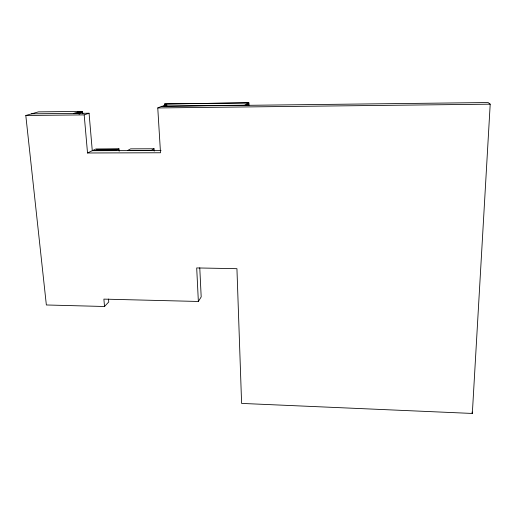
<?xml version="1.0" encoding="UTF-8"?>
<svg xmlns="http://www.w3.org/2000/svg" width="516" height="516" viewBox="0 0 516 516"><rect width="100%" height="100%" fill="white"/><g stroke="black" fill="none" stroke-linecap="round" stroke-linejoin="round"><path stroke-width="0.77" d="M82.96 113.539L82.147 111.391L38.442 111.869L25.8 115.487L46.356 304.975L104.522 306.498L103.884 299.119L198.363 301.467L196.693 267.933L236.934 268.681L241.604 403.409L472.333 413.451L490.2 104.174L488.117 102.549L161.605 106.315L157.767 107.947L160.502 152.768L87.52 152.981L84.185 114.894L89.062 113.23L92.28 150.711L161.056 150.479M198.363 301.467L201.188 296.913L199.769 267.798M104.522 306.498L108.753 301.957L108.508 299.048M245.345 105.632L247.738 103.974L247.77 105.141M164.701 105.393L164.617 103.955L248.86 102.839L248.925 105.245M244.191 105.645L246.603 103.987L247.738 103.974M151.149 150.511L154.052 148.763L154.207 151.136M127.458 150.595L130.651 148.853L154.052 148.763M115.655 150.633L118.996 148.892L119.177 151.252M87.52 152.981L95.905 148.976L118.996 148.892M165.868 106.496L166.81 106.083L245.042 105.174M162.908 106.593L166.745 104.941L166.81 106.083M161.792 106.606L165.649 104.954L166.745 104.941M164.617 103.955L248.86 102.839M82.07 112.353C75.188 113.185 82.953 110.695 82.605 113.759M73.743 113.385L79.412 111.546L82.147 111.391M76.239 113.52L79.032 112.604L79.148 113.894M76.729 113.507L77.29 113.326M77.452 113.268L78.006 113.088M78.174 113.036L78.638 112.881M157.767 107.947L490.2 104.174M79.032 112.604L78.703 112.611L78.819 113.901M31.586 113.83L89.062 113.23M25.8 115.487L84.185 114.894M96.466 149.382L118.661 149.298L106.689 149.382M92.59 150.562L115.945 150.485M127.729 150.44L151.401 150.362M79.393 112.378L79.935 113.784M471.985 412.026L472.333 413.451M79.412 111.546L79.632 114.01M81.754 111.521L81.831 112.43M248.706 102.942L248.776 105.354"/></g></svg>
